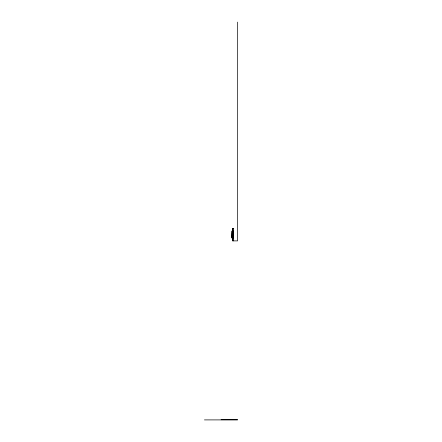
<?xml version="1.0" encoding="UTF-8"?>
<svg xmlns="http://www.w3.org/2000/svg" width="442" height="442" viewBox="0 0 442 442"><rect width="100%" height="100%" fill="white"/><g stroke="black" fill="none" stroke-linecap="round" stroke-linejoin="round"><path stroke-width="0.66" d="M232.26 231.183L232.227 231.481A36.073 36.073 0 0 0 232.227 237.768L232.26 238.072M232.149 236.724A25.636 18.056 -90 0 1 232.47 229.398L232.641 228.359L233.426 228.359L233.426 240.89M232.951 228.674L233.426 228.674M232.951 240.575L233.426 240.575M232.227 237.768A25.636 18.056 -90 0 0 232.47 239.857L232.641 240.89L237.575 240.89L237.575 22.1M221.083 419.723L237.575 419.723M204.425 419.9L237.575 419.9M232.951 231.509L232.951 237.741M232.647 228.359A25.929 18.266 90 0 1 232.647 240.89M232.47 239.857A25.636 18.056 90 0 1 232.47 229.398M231.901 231.166A12.299 12.299 0 0 1 231.348 237.879"/></g></svg>
